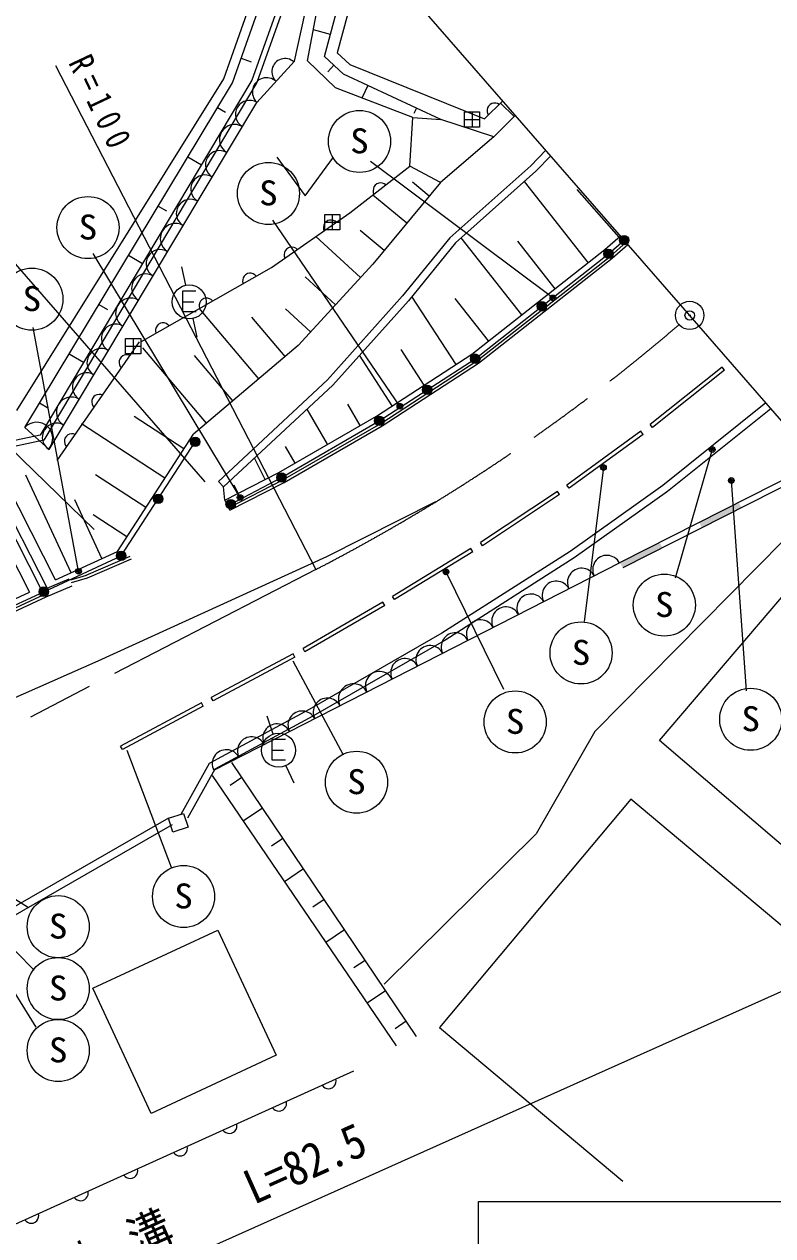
# Model space of a CAD drawing. Units: millimetres, scale not verified. Extents: x 40000 to 680000, y 20000 to 380000.
# Drawn here: x 533730 to 573332, y 253965 to 318041 of the extents above; entities that cross this region are included whole.
import ezdxf
from ezdxf.enums import TextEntityAlignment as Align

# ---------------------------------------------------------------- set-up
doc = ezdxf.new("R2010")
doc.units = ezdxf.units.MM
doc.header["$LTSCALE"] = 1000
doc.header["$PDMODE"] = 32
doc.header["$PDSIZE"] = 500
doc.linetypes.add('CHAIN', pattern=[18.5, 12, -1.5, 3.5, -1.5])
for name, color, linetype, lineweight in [('M-BGD', 7, 'Continuous', 13), ('M-BMK', 2, 'CHAIN', 13), ('M-BMK-ROW', 30, 'Continuous', 13), ('M-BMK-SRVR', 3, 'Continuous', 13), ('M-STR-HTXT', 7, 'Continuous', 13), ('M-STR-STRC', 7, 'Continuous', 13)]:
    doc.layers.add(name, color=color, linetype=linetype, lineweight=lineweight)
doc.layers.add('M-OTRS', color=6, linetype='Continuous')
doc.styles.add('ＭＳ ゴシック', font='')
doc.styles.get('ＭＳ ゴシック').set_extended_font_data('MS Gothic')

msp = doc.modelspace()

# ---------------------------------------------------------------- hatches: boundary and pattern name
at = {"layer": 'M-BGD'}
for points in [[(571532, 292744), (569442, 291684), (569578, 291416), (571668, 292476)], [(567352, 290624), (565261, 289565), (565397, 289297), (567487, 290357)]]:
    msp.add_hatch(color=256, dxfattribs=at).paths.add_polyline_path(points)

# ---------------------------------------------------------------- linework, layer by layer
for p, q in [((548037, 316080), (549302, 321944)), ((549928, 317499), (549031, 317741)), ((545210, 316244), (545729, 316061)), ((546041, 313908), (548037, 316080)), ((550114, 315870), (549787, 315515)), ((551905, 314804), (551594, 314139)), ((558087, 313041), (559053, 313988)), ((535050, 295550), (546041, 313908)), ((543963, 313634), (544380, 313383)), ((554483, 313598), (554349, 313312)), ((559646, 313157), (558932, 313869)), ((558571, 312078), (555772, 312994)), ((542394, 311031), (543100, 310605)), ((555162, 308955), (554274, 309693)), ((563574, 305435), (560198, 309730)), ((553966, 307515), (552174, 309004)), ((565198, 306783), (562979, 309299)), ((540824, 308427), (541255, 308167)), ((552770, 306076), (551497, 307134)), ((551514, 304639), (549154, 306807)), ((560057, 302670), (556852, 306747)), ((561815, 304053), (559841, 306564)), ((564645, 305896), (565469, 306622)), ((539254, 305824), (539985, 305383)), ((557593, 300352), (564645, 305896)), ((542275, 304235), (542072, 305214)), ((550197, 303206), (548586, 304686)), ((537685, 303220), (538130, 302951)), ((542098, 303352), (542710, 303355)), ((556575, 300050), (554244, 303646)), ((558298, 301288), (556537, 303528)), ((542648, 302474), (542859, 301496)), ((546145, 299295), (542985, 303023)), ((547529, 300469), (545767, 302547)), ((548880, 301772), (547558, 302987)), ((535475, 294973), (539824, 301235)), ((536115, 300617), (536870, 300162)), ((543377, 296948), (540007, 300922)), ((544761, 298122), (542730, 300517)), ((553203, 297864), (551475, 300530)), ((554889, 298957), (553674, 300832)), ((552517, 297061), (557593, 300352)), ((570653, 299908), (566841, 296864)), ((570778, 299752), (570653, 299908)), ((570778, 299752), (566966, 296708)), ((534545, 298013), (535006, 297736)), ((549779, 295826), (548704, 297686)), ((551500, 296820), (550848, 297948)), ((533760, 296712), (535050, 295550)), ((541175, 294036), (536759, 296904)), ((542181, 295586), (539542, 297300)), ((547341, 294071), (552517, 297061)), ((566966, 296708), (566841, 296864)), ((534575, 296315), (532028, 295765)), ((534766, 296049), (532091, 295472)), ((566356, 296511), (562445, 293666)), ((566473, 296350), (562563, 293505)), ((566473, 296350), (566356, 296511)), ((538862, 289925), (542776, 295951)), ((548058, 294831), (547550, 295711)), ((546483, 293968), (545911, 295087)), ((575713, 294863), (565261, 289565)), ((575713, 294863), (565261, 289565)), ((536208, 289028), (533816, 294198)), ((540168, 292486), (537508, 294213)), ((575849, 294595), (565397, 289297)), ((535392, 288650), (532804, 293725)), ((544654, 292654), (547341, 294071)), ((545054, 293237), (544835, 293665)), ((562563, 293505), (562445, 293666)), ((531431, 293057), (534006, 288008)), ((537841, 289783), (536405, 292889)), ((561946, 293334), (557870, 290623)), ((562056, 293168), (557981, 290457)), ((562056, 293168), (561946, 293334)), ((539161, 290936), (537380, 292093)), ((557358, 290310), (553220, 287781)), ((557462, 290140), (557358, 290310)), ((557981, 290457), (557870, 290623)), ((534765, 288030), (538862, 289925)), ((537015, 288902), (539341, 289905)), ((537075, 288764), (539400, 289767)), ((557462, 290140), (553325, 287610)), ((543759, 278582), (565261, 289565)), ((534737, 288126), (536106, 288701)), ((536187, 288651), (537031, 288907)), ((536230, 288507), (537075, 288764)), ((527998, 284895), (534765, 288030)), ((534892, 287758), (536261, 288333)), ((553325, 287610), (553220, 287781)), ((552702, 287479), (548480, 285022)), ((552802, 287306), (548580, 284850)), ((552802, 287306), (552702, 287479)), ((547950, 284740), (543626, 282434)), ((548044, 284564), (543720, 282257)), ((548044, 284564), (547950, 284740)), ((548580, 284850), (548480, 285022)), ((543107, 282149), (538828, 279861)), ((543201, 281973), (538922, 279685)), ((543201, 281973), (543107, 282149)), ((543720, 282257), (543626, 282434)), ((546906, 280495), (546591, 281444)), ((578105, 270953), (567331, 280158)), ((538922, 279685), (538828, 279861)), ((546830, 279639), (547442, 279641)), ((554479, 264503), (544705, 279001)), ((547574, 278827), (548001, 277922)), ((543678, 278302), (553411, 264011)), ((545248, 278195), (544632, 277780)), ((546334, 276584), (545316, 275898)), ((547420, 274974), (546814, 274565)), ((548506, 273363), (547503, 272686)), ((549592, 271752), (548995, 271349)), ((550678, 270141), (549690, 269475)), ((551764, 268530), (551176, 268134)), ((552850, 266920), (551877, 266264)), ((553936, 265309), (553357, 264918)), ((524941, 250821), (551167, 262680))]:
    msp.add_line(p, q, dxfattribs=at)
for points in [[(533341, 297613), (544294, 315150), (547083, 323043), (549115, 325396)], [(533760, 296712), (544748, 314936), (547523, 322788), (549447, 325016)], [(550069, 324301), (548373, 322403), (545770, 315080), (534575, 296315)], [(550268, 324073), (548636, 322247), (546043, 314952), (534766, 296049)], [(548722, 316099), (549765, 321642), (551007, 323224)], [(549612, 316333), (550873, 321000), (551893, 322208)], [(552292, 321750), (551417, 320714), (550286, 316527), (550954, 315911), (558087, 313041)], [(554285, 313111), (550191, 314675), (548722, 316099)], [(554285, 313111), (555772, 312994), (550616, 315407), (549612, 316333)], [(558856, 313795), (558766, 313841), (558675, 313864), (558562, 313866), (558472, 313844), (558381, 313800), (558289, 313710), (558243, 313620), (558219, 313530), (558218, 313416), (558240, 313326), (558284, 313235)], [(555760, 309675), (554131, 310535), (554285, 313111)], [(559716, 313227), (558571, 312078), (555760, 309675)], [(561330, 311374), (560525, 310558), (556253, 306749), (553748, 303670), (549776, 299230), (544006, 293861)], [(561593, 311072), (560801, 310268), (556543, 306471), (554052, 303410), (550061, 298950), (544279, 293568)], [(547088, 311010), (548588, 308970), (550088, 311010)], [(539894, 301243), (546804, 305182), (550963, 308058), (554131, 310535)], [(555760, 309675), (552172, 305356), (548221, 301056), (542685, 296362)], [(552862, 309543), (552778, 309599), (552691, 309632), (552579, 309646), (552486, 309634), (552391, 309600), (552290, 309522), (552234, 309437), (552200, 309350), (552187, 309238), (552198, 309145), (552232, 309050)], [(550253, 307566), (550172, 307627), (550087, 307666), (549975, 307686), (549882, 307680), (549785, 307652), (549680, 307579), (549619, 307498), (549581, 307413), (549560, 307302), (549566, 307209), (549595, 307112)], [(544340, 292871), (547197, 294334), (552360, 297317), (557418, 300596), (564453, 306126), (565272, 306849)], [(544545, 292471), (547413, 293939), (552595, 296933), (557680, 300230), (564741, 305781), (565568, 306509)], [(544613, 292337), (547484, 293807), (552673, 296805), (557768, 300108), (564837, 305665), (565666, 306396)], [(548173, 306129), (548092, 306189), (548007, 306228), (547896, 306248), (547803, 306242), (547705, 306214), (547600, 306141), (547539, 306060), (547501, 305975), (547480, 305864), (547486, 305771), (547515, 305674)], [(546000, 304724), (545924, 304792), (545843, 304837), (545734, 304867), (545641, 304869), (545541, 304849), (545430, 304786), (545363, 304711), (545317, 304629), (545287, 304520), (545285, 304427), (545305, 304328)], [(542815, 303932), (542095, 303928), (542101, 302848), (542821, 302852)], [(543697, 303411), (543621, 303479), (543540, 303524), (543431, 303554), (543337, 303556), (543238, 303536), (543127, 303473), (543059, 303398), (543014, 303316), (542984, 303207), (542982, 303114), (543002, 303015)], [(541393, 302098), (541318, 302166), (541237, 302211), (541128, 302241), (541034, 302243), (540935, 302223), (540824, 302160), (540756, 302085), (540711, 302003), (540681, 301894), (540679, 301801), (540698, 301702)], [(539327, 300520), (539230, 300548), (539137, 300554), (539026, 300534), (538940, 300496), (538859, 300435), (538786, 300330), (538758, 300233), (538752, 300140), (538772, 300029), (538810, 299944), (538871, 299863)], [(537877, 298432), (537780, 298461), (537687, 298467), (537576, 298447), (537491, 298409), (537410, 298348), (537337, 298243), (537308, 298146), (537302, 298053), (537322, 297941), (537360, 297856), (537421, 297775)], [(572971, 298010), (567518, 293644), (562605, 290154), (555823, 285831), (548812, 281804), (543514, 278937), (542023, 276253)], [(573234, 297708), (567759, 293325), (562828, 289822), (556030, 285489), (549007, 281454), (543807, 278641), (542372, 276059)], [(535392, 288650), (538658, 290161), (542685, 296362)], [(536428, 296345), (536331, 296374), (536237, 296380), (536126, 296360), (536041, 296321), (535960, 296261), (535887, 296156), (535858, 296059), (535852, 295965), (535872, 295854), (535911, 295769), (535971, 295688)], [(534669, 288095), (531988, 293354), (531569, 294974)], [(534937, 288231), (532270, 293460), (531860, 295049)], [(544613, 292337), (544340, 292871), (544279, 293568), (544006, 293861)], [(576772, 293646), (563912, 280635), (560811, 275228), (552781, 267277)], [(555495, 292775), (549714, 289876), (537631, 284355), (512992, 273469), (500398, 267210), (496013, 261822)], [(567331, 280158), (574328, 288347), (578105, 285120)], [(469386, 256376), (477475, 260601), (506713, 275681), (520262, 281719), (527872, 285168), (534006, 288008)], [(469594, 255977), (477682, 260201), (506908, 275275), (520447, 281310), (528061, 284759), (534828, 287894)], [(469664, 255844), (477751, 260068), (506973, 275140), (520509, 281173), (528124, 284623), (534892, 287758)], [(547548, 280218), (546828, 280215), (546832, 279135), (547552, 279138)], [(578105, 266763), (565820, 277057), (555702, 264982), (565408, 256849)], [(541365, 276043), (528810, 268847), (518645, 264263), (515107, 262662), (512484, 261221), (510156, 259346), (508147, 257170), (506966, 255524), (506175, 253644), (505866, 250534), (504052, 249655)], [(541564, 275696), (528992, 268490), (518810, 263898), (515286, 262304), (512708, 260888), (510430, 259053), (508458, 256916), (507317, 255327), (506567, 253544), (506242, 250272), (504226, 249295)], [(549491, 261923), (549560, 261848), (549637, 261795), (549742, 261755), (549835, 261745), (549936, 261755), (550052, 261808), (550127, 261876), (550180, 261953), (550220, 262059), (550231, 262152), (550220, 262252)], [(546869, 260737), (546937, 260663), (547014, 260609), (547120, 260569), (547212, 260559), (547313, 260569), (547430, 260622), (547504, 260691), (547557, 260767), (547597, 260873), (547608, 260966), (547597, 261066)], [(544246, 259551), (544315, 259477), (544391, 259423), (544497, 259384), (544590, 259373), (544690, 259383), (544807, 259436), (544881, 259505), (544935, 259581), (544974, 259687), (544985, 259780), (544975, 259880)], [(541623, 258365), (541692, 258291), (541769, 258238), (541874, 258198), (541967, 258187), (542068, 258197), (542184, 258250), (542259, 258319), (542312, 258395), (542352, 258501), (542363, 258594), (542352, 258695)], [(539001, 257179), (539069, 257105), (539146, 257052), (539252, 257012), (539345, 257001), (539445, 257011), (539562, 257064), (539636, 257133), (539689, 257209), (539729, 257315), (539740, 257408), (539730, 257509)], [(536378, 255993), (536447, 255919), (536523, 255866), (536629, 255826), (536722, 255815), (536823, 255825), (536939, 255878), (537013, 255947), (537067, 256024), (537107, 256129), (537117, 256222), (537107, 256323)], [(533755, 254807), (533824, 254733), (533901, 254680), (534007, 254640), (534099, 254629), (534200, 254639), (534317, 254692), (534391, 254761), (534444, 254838), (534484, 254943), (534495, 255036), (534484, 255137)]]:
    msp.add_lwpolyline(points, dxfattribs=at)
for points in [[(542395, 275574), (541596, 275319), (541365, 276043), (542164, 276298)], [(537361, 267055), (543971, 270135), (547054, 263518), (540445, 260438)]]:
    msp.add_lwpolyline(points, close=True, dxfattribs=at)
for centre, radius in [((565469, 306622), 250), ((565469, 306622), 220), ((565469, 306622), 190), ((565469, 306622), 160), ((565469, 306622), 130), ((565469, 306622), 100), ((565469, 306622), 70), ((565469, 306622), 40), ((565469, 306622), 10), ((564645, 305896), 250), ((564645, 305896), 220), ((564645, 305896), 190), ((564645, 305896), 160), ((564645, 305896), 130), ((564645, 305896), 100), ((564645, 305896), 70), ((564645, 305896), 40), ((564645, 305896), 10), ((542458, 303354), 900), ((561119, 303124), 250), ((561119, 303124), 220), ((561119, 303124), 190), ((561119, 303124), 160), ((561119, 303124), 130), ((561119, 303124), 100), ((561119, 303124), 70), ((561119, 303124), 40), ((561119, 303124), 10), ((557593, 300352), 250), ((557593, 300352), 220), ((557593, 300352), 190), ((557593, 300352), 160), ((557593, 300352), 130), ((557593, 300352), 100), ((557593, 300352), 70), ((557593, 300352), 40), ((557593, 300352), 10), ((555055, 298707), 250), ((555055, 298707), 220), ((555055, 298707), 190), ((555055, 298707), 160), ((555055, 298707), 130), ((555055, 298707), 100), ((555055, 298707), 70), ((555055, 298707), 40), ((555055, 298707), 10), ((552517, 297061), 250), ((552517, 297061), 220), ((552517, 297061), 190), ((552517, 297061), 160), ((552517, 297061), 130), ((552517, 297061), 100), ((552517, 297061), 70), ((552517, 297061), 40), ((552517, 297061), 10), ((542776, 295951), 250), ((542776, 295951), 220), ((542776, 295951), 190), ((542776, 295951), 160), ((542776, 295951), 130), ((542776, 295951), 100), ((542776, 295951), 70), ((542776, 295951), 40), ((542776, 295951), 10), ((547341, 294071), 250), ((547341, 294071), 220), ((547341, 294071), 190), ((547341, 294071), 160), ((547341, 294071), 130), ((547341, 294071), 100), ((547341, 294071), 70), ((547341, 294071), 40), ((547341, 294071), 10), ((540819, 292938), 250), ((540819, 292938), 220), ((540819, 292938), 190), ((540819, 292938), 160), ((540819, 292938), 130), ((540819, 292938), 100), ((540819, 292938), 70), ((540819, 292938), 40), ((540819, 292938), 10), ((544654, 292654), 250), ((544654, 292654), 220), ((544654, 292654), 190), ((544654, 292654), 160), ((544654, 292654), 130), ((544654, 292654), 100), ((544654, 292654), 70), ((544654, 292654), 40), ((544654, 292654), 10), ((538862, 289925), 250), ((538862, 289925), 250), ((538862, 289925), 220), ((538862, 289925), 220), ((538862, 289925), 190), ((538862, 289925), 190), ((538862, 289925), 160), ((538862, 289925), 160), ((538862, 289925), 130), ((538862, 289925), 130), ((538862, 289925), 100), ((538862, 289925), 100), ((538862, 289925), 70), ((538862, 289925), 70), ((538862, 289925), 40), ((538862, 289925), 40), ((538862, 289925), 10), ((538862, 289925), 10), ((534765, 288030), 250), ((534765, 288030), 220), ((534765, 288030), 190), ((534765, 288030), 160), ((534765, 288030), 130), ((534765, 288030), 100), ((534765, 288030), 70), ((534765, 288030), 40), ((534765, 288030), 10), ((547190, 279640), 900)]:
    msp.add_circle(centre, radius, dxfattribs=at)
for centre, radius, start, end in [((547530, 315528), 700, 47.41283, 227.41283), ((546549, 314460), 750, 47.41283, 227.41283), ((545658, 313267), 750, 59.08951, 239.08951), ((544861, 311937), 800, 59.08951, 239.08951), ((544065, 310607), 750, 59.08951, 239.08951), ((543295, 309320), 750, 59.08951, 239.08951), ((542524, 308033), 750, 59.08951, 239.08951), ((541728, 306704), 800, 59.08951, 239.08951), ((540931, 305374), 750, 59.08951, 239.08951), ((540161, 304087), 750, 59.08951, 239.08951), ((539365, 302757), 800, 59.08951, 239.08951), ((538568, 301427), 750, 59.08951, 239.08951), ((537798, 300140), 750, 59.08951, 239.08951), ((537027, 298853), 750, 59.08951, 239.08951), ((536231, 297523), 800, 59.08951, 239.08951), ((534392, 296143), 850, 317.97828, 137.97828), ((535435, 296193), 750, 59.08951, 239.08951), ((564553, 289203), 750, 27.05717, 207.05717), ((563217, 288521), 750, 27.05717, 207.05717), ((561882, 287839), 750, 27.05717, 207.05717), ((560546, 287156), 750, 27.05717, 207.05717), ((559210, 286474), 750, 27.05717, 207.05717), ((557874, 285792), 750, 27.05717, 207.05717), ((556538, 285109), 750, 27.05717, 207.05717), ((555202, 284427), 750, 27.05717, 207.05717), ((553867, 283745), 750, 27.05717, 207.05717), ((552531, 283062), 750, 27.05717, 207.05717), ((551150, 282357), 800, 27.05717, 207.05717), ((549770, 281652), 750, 27.05717, 207.05717), ((548434, 280970), 750, 27.05717, 207.05717), ((547098, 280288), 750, 27.05717, 207.05717), ((545763, 279605), 750, 27.05717, 207.05717), ((544427, 278923), 750, 27.05717, 207.05717)]:
    msp.add_arc(centre, radius, start, end, dxfattribs=at)
at = {"layer": 'M-BMK'}
msp.add_line((549164, 289206), (498493, 263020), dxfattribs=at)
msp.add_arc((503255, 378045), 100000, 297.32898, 310.66025, dxfattribs=at)
at = {"layer": 'M-BMK-ROW'}
for p, q in [((557424, 313405), (557424, 312605)), ((557024, 313005), (557824, 313005)), ((549626, 307570), (550426, 307570)), ((550026, 307970), (550026, 307170)), ((539494, 301415), (539494, 300615)), ((539094, 301015), (539894, 301015))]:
    msp.add_line(p, q, dxfattribs=at)
for points in [[(557024, 312605), (557024, 313405), (557824, 313405), (557824, 312605)], [(549626, 307170), (549626, 307970), (550426, 307970), (550426, 307170)], [(539094, 300615), (539094, 301415), (539894, 301415), (539894, 300615)]]:
    msp.add_lwpolyline(points, close=True, dxfattribs=at)
at = {"layer": 'M-BMK-SRVR'}
for p, q in [((568938, 302641), (542664, 332802)), ((578105, 292117), (568938, 302641))]:
    msp.add_line(p, q, dxfattribs=at)
for radius in [750, 30]:
    msp.add_circle((568938, 302641), radius, dxfattribs=at)
at = {"layer": 'M-OTRS'}
msp.add_point((568938, 302641), dxfattribs=at)
at = {"layer": 'M-STR-HTXT'}
for p, q in [((543299, 293845), (524252, 315712)), ((535391, 315858), (549164, 289206)), ((521000, 307260), (537427, 291318)), ((510374, 238523), (576114, 267936))]:
    msp.add_line(p, q, dxfattribs=at)
at = {"layer": 'M-STR-STRC'}
for p, q in [((561700, 303565), (552045, 310783)), ((553604, 297839), (546884, 307686)), ((545152, 293007), (537372, 305917)), ((536604, 289107), (534202, 302009)), ((570130, 295544), (568162, 288743)), ((564375, 294596), (563347, 286457)), ((571139, 293910), (571916, 282785)), ((556044, 289077), (559087, 282874)), ((547948, 284364), (550601, 279402)), ((539167, 279640), (541497, 273462)), ((529028, 274438), (533958, 271321)), ((529946, 272395), (534260, 268008)), ((530835, 270658), (534346, 264996))]:
    msp.add_line(p, q, dxfattribs=at)
msp.add_lwpolyline([(578105, 240740), (557757, 240740), (557757, 255780), (578105, 255780)], close=True, dxfattribs=at)
for centre, radius in [((551468, 311843), 1642), ((546651, 309091), 1642), ((537103, 307285), 1642), ((534136, 303500), 1642), ((561700, 303565), 150), ((561700, 303565), 90), ((561700, 303565), 30), ((553604, 297839), 150), ((553604, 297839), 90), ((553604, 297839), 30), ((570130, 295544), 150), ((570130, 295544), 90), ((570130, 295544), 30), ((564375, 294596), 150), ((564375, 294596), 90), ((564375, 294596), 30), ((571139, 293910), 150), ((571139, 293910), 90), ((571139, 293910), 30), ((545152, 293007), 150), ((545152, 293007), 90), ((545152, 293007), 30), ((536604, 289107), 150), ((536604, 289107), 90), ((536604, 289107), 30), ((556044, 289077), 150), ((556044, 289077), 90), ((556044, 289077), 30), ((567596, 287320), 1642), ((563189, 284790), 1642), ((559704, 281140), 1642), ((572166, 281281), 1642), ((551310, 277951), 1642), ((542160, 271907), 1642), ((535528, 270312), 1642), ((535528, 267038), 1642), ((535528, 263764), 1642)]:
    msp.add_circle(centre, radius, dxfattribs=at)

# ---------------------------------------------------------------- texts
at = {"layer": 'M-STR-HTXT', "style": 'ＭＳ ゴシック', "width": 0.9}
msp.add_text('側\u3000溝\u3000\u3000L=82.5', height=1833, rotation=24.1, dxfattribs=at).set_placement((535831, 250493), align=Align.BOTTOM_LEFT)
at = {"layer": 'M-STR-HTXT', "attachment_point": 7, "style": 'ＭＳ ゴシック'}
for s, insert, char_height, rotation in [('\\T1.2;\\W0.8;ガードパイプ\u3000L=25.4', (525074, 315600), 1833, 33.7), ('\\T1.54;\\W0.8;R=100', (536028, 316003), 1320, 295.3)]:
    msp.add_mtext(s, dxfattribs=dict(at, insert=insert, char_height=char_height, rotation=rotation))
at = {"layer": 'M-STR-STRC', "style": 'ＭＳ ゴシック', "width": 1.1}
for p in [(550973, 310817), (546156, 308065), (536608, 306259), (533641, 302474), (567101, 286294), (562694, 283764), (571671, 280255), (559209, 280114), (550815, 276925), (541665, 270881), (535033, 269286), (535033, 266012), (535033, 262738)]:
    msp.add_text('S', height=1320, dxfattribs=at).set_placement(p, align=Align.BOTTOM_LEFT)

doc.saveas('drawing.dxf')
